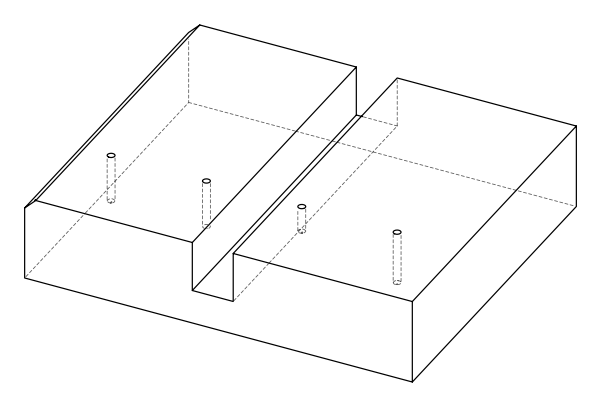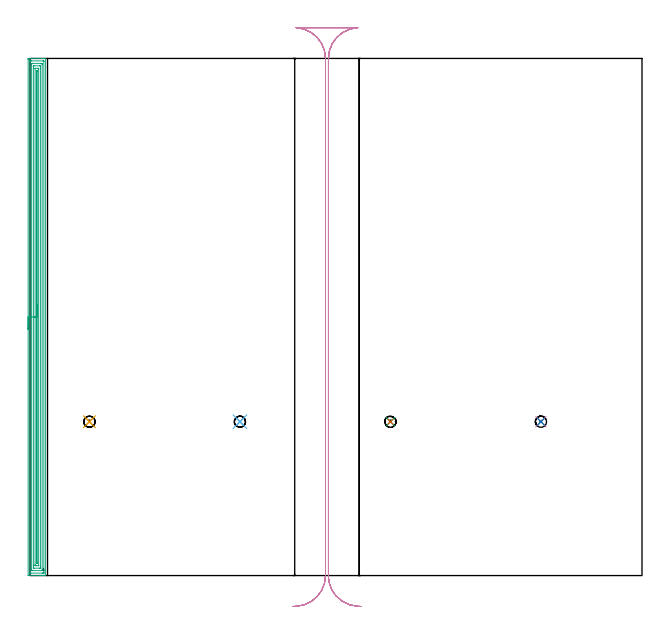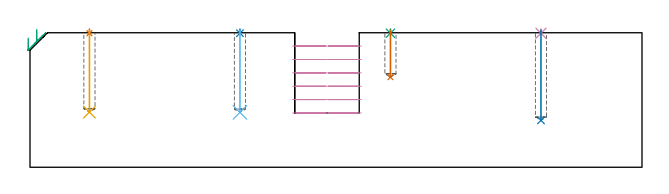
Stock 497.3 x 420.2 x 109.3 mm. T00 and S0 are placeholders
(PLAN: 10 operations, 3 tool changes, 37 min)
(1 SPOT_DRILL | STEP1POCKET | NXT0321_9005460120000 | 0.03 min | 1 mm3)
(2 SPOT_DRILL_1 | STEP1POCKET_1 | NXT0321_9005460120000 | 0.03 min | 1 mm3)
(3 SPOT_DRILL_2 | STEP1POCKET_2 | NXT0321_9005460120000 | 0.03 min | 1 mm3)
(4 SPOT_DRILL_3 | STEP1POCKET_3 | NXT0321_9005460120000 | 0.03 min | 1 mm3)
(5 DRILL_BLIND_HOLE_INTO_CENTER | STEP1POCKET | UGT0301_206 | 0.27 min | 4041 mm3)
(6 DRILL_BLIND_HOLE_INTO_CENTER_1 | STEP1POCKET_1 | UGT0301_206 | 0.27 min | 4059 mm3)
(7 DRILL_BLIND_HOLE_INTO_CENTER_2 | STEP1POCKET_2 | UGT0301_206 | 0.15 min | 2214 mm3)
(8 DRILL_BLIND_HOLE_INTO_CENTER_3 | STEP1POCKET_3 | UGT0301_206 | 0.29 min | 4474 mm3)
(9 AREA_MILL | FG_CHAMFER_SURFACE | UGT0205_001 | 20.34 min | 42364 mm3)
(10 MILL_RECTANGULAR_SLOT | SLOT_RECTANGULAR | UGT0201_005 | Follow Part, ap 12.5, ae 75% | 15.54 min | 1435886 mm3)
(TOOL NXT0321_9005460120000 | NC Spot Drill, 142deg, 12mm, Carbide, Uncoated | D12 PA142 FL30 Z2)
(TOOL UGT0301_206 | Twist Drill 9.1 mm | D9.1 PA118 FL78 Z2)
(TOOL UGT0205_001 | Chamfer Mill 20 x 3 x 45 deg. | D20 FL50 Z2)
(TOOL UGT0201_005 | End Mill 50 mm | D50 FL150 Z8)
(OP 1 SPOT_DRILL)
G17 G21 G94 G90
T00 M6
G54
G17 G0 G90 X48.3 Y125. S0 M3
G43 Z119.3 H0
G94 G81 G98 Z108.908 F250. R112.3
G80
M5
M2
(OP 2 SPOT_DRILL_1)
G17 G21 G94 G90
T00 M6
G54
G17 G0 G90 X170.6 Y125. S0 M3
G43 Z119.3 H0
G94 G81 G98 Z108.908 F250. R112.3
G80
M5
M2
(OP 3 SPOT_DRILL_2)
G17 G21 G94 G90
T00 M6
G54
G17 G0 G90 X292.9 Y125. S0 M3
G43 Z119.3 H0
G94 G81 G98 Z108.908 F250. R112.3
G80
M5
M2
(OP 4 SPOT_DRILL_3)
G17 G21 G94 G90
T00 M6
G54
G17 G0 G90 X415.2 Y125. S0 M3
G43 Z119.3 H0
G94 G81 G98 Z108.908 F250. R112.3
G80
M5
M2
(OP 5 DRILL_BLIND_HOLE_INTO_CENTER)
G17 G21 G94 G90
T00 M6
G54
G17 G0 G90 X48.3 Y125. S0 M3
G43 Z119.3 H0
G94 G81 G98 Z44.8 F250. R111.3
G80
M5
M2
(OP 6 DRILL_BLIND_HOLE_INTO_CENTER_1)
G17 G21 G94 G90
T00 M6
G54
G17 G0 G90 X170.6 Y125. S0 M3
G43 Z119.3 H0
G94 G81 G98 Z44.6 F250. R111.3
G80
M5
M2
(OP 7 DRILL_BLIND_HOLE_INTO_CENTER_2)
G17 G21 G94 G90
T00 M6
G54
G17 G0 G90 X292.9 Y125. S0 M3
G43 Z119.3 H0
G94 G81 G98 Z73.2 F250. R111.3
G80
M5
M2
(OP 8 DRILL_BLIND_HOLE_INTO_CENTER_3)
G17 G21 G94 G90
T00 M6
G54
G17 G0 G90 X415.2 Y125. S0 M3
G43 Z119.3 H0
G94 G81 G98 Z38.1 F250. R111.3
G80
M5
M2
(OP 9 AREA_MILL)
G17 G21 G94 G90
T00 M6
G54
G17 G0 G90 X-1.5 Y200.1 S1061 M3
G43 Z119.3 H0
Z105.1
G94 G1 Y200.138 Z104.228 F250.
Y200.252 Z103.364
Y200.441 Z102.512
Y200.703 Z101.68
Y201.037 Z100.874
Y201.44 Z100.1
Y201.908 Z99.364
Y202.44 Z98.672
Y203.029 Z98.029
Y203.672 Z97.44
Y204.364 Z96.908
Y205.1 Z96.44
Y205.874 Z96.037
Y206.68 Z95.703
Y207.512 Z95.441
Y208.364 Z95.252
Y209.228 Z95.138
Y210.1 Z95.1
Y419.171
X-1.499 Y419.582 Z95.101
X-1.495 Y420.059 Z95.103
X-1.492 Y420.191 Z95.106
X-1.024 Y420.195 Z95.573
X-0.413 Y420.2 Z96.184
X9.574 Z106.169
X10.12 Z106.717
X10.458 Z107.054
X11.003 Z107.599
X11.341 Z107.936
X12.017 Z108.616
X12.336 Z108.936
X12.687 Y420.193 Z109.278
X12.697 Y420.191 Z109.288
X12.7 Y420.029 Z109.3
Y0.171
X12.697 Y0.009 Z109.288
X12.687 Y0.007 Z109.278
X12.336 Y0. Z108.935
X12.017 Z108.616
X11.341 Z107.936
X10.12 Z106.717
X9.574 Z106.169
X8.964 Z105.559
X-1.298 Y0.001 Z95.3
X-1.492 Y0.01 Z95.106
X-1.499 Y0.205 Z95.099
X-1.5 Y210.1 Z95.1
X-0.086 Z96.514
X-0.085 Y418.005 Z96.515
X-0.084 Y418.11 Z96.516
X-0.082 Y418.161 Z96.518
X-0.08 Y418.181 Z96.52
X-0.056 Y418.19 Z96.544
X0.345 Y418.198 Z96.945
X0.742 Y418.199 Z97.342
X1.226 Y418.2 Z97.826
X10.458 Y418.199 Z107.058
X10.944 Y418.197 Z107.544
X11.173 Y418.19 Z107.773
X11.279 Y418.181 Z107.879
X11.285 Y417.852 Z107.885
Y417.796
Y2.195
X11.284 Y2.09 Z107.884
X11.281 Y2.039 Z107.881
X11.28 Y2.019 Z107.88
X11.256 Y2.01 Z107.856
X10.855 Y2.002 Z107.455
X10.458 Y2.001 Z107.058
X9.974 Y2. Z106.574
X0.742 Y2.001 Z97.342
X0.256 Y2.003 Z96.856
X0.027 Y2.01 Z96.627
X-0.079 Y2.019 Z96.521
X-0.085 Y2.348 Z96.515
Y2.404
X-0.086 Y210.1 Z96.514
X1.328 Z97.928
X1.329 Y415.416 Z97.929
X1.331 Y416.009 Z97.931
X1.333 Y416.159 Z97.933
X1.335 Y416.187 Z97.935
X1.375 Y416.193 Z97.975
X1.438 Y416.199 Z98.038
X8.503 Y416.2 Z105.103
X9.386 Y416.199 Z105.986
X9.574 Y416.196 Z106.174
X9.763 Y416.19 Z106.363
X9.865 Y416.18 Z106.465
X9.868 Y416.109 Z106.468
X9.87 Y416.009 Z106.47
X9.871 Y415.709 Z106.471
X9.872 Y415.116 Z106.472
X9.871 Y4.784 Z106.471
X9.869 Y4.191 Z106.469
X9.867 Y4.041 Z106.467
X9.865 Y4.013 Z106.465
X9.825 Y4.007 Z106.425
X9.762 Y4.001 Z106.362
X2.697 Y4. Z99.297
X1.814 Z98.414
X1.626 Y4.004 Z98.226
X1.437 Y4.01 Z98.037
X1.335 Y4.02 Z97.935
X1.332 Y4.091 Z97.932
X1.33 Y4.191 Z97.93
X1.329 Y4.491 Z97.929
X1.328 Y5.084 Z97.928
Y210.1
X2.743 Z99.343
Y413.092
X2.744 Y413.329 Z99.344
X2.749 Y413.979 Z99.349
X2.753 Y414.19 Z99.353
X3.414 Y414.2 Z100.014
X7.831 Z104.431
X8.243 Y414.194 Z104.843
X8.442 Y414.19 Z105.042
X8.45 Y414.077 Z105.05
X8.456 Y413.568 Z105.056
X8.457 Y413.329 Z105.057
Y412.673
Y7.108
X8.456 Y6.871 Z105.056
X8.451 Y6.221 Z105.051
X8.447 Y6.01 Z105.047
X7.786 Y6. Z104.386
X3.37 Z99.97
X2.958 Y6.006 Z99.558
X2.758 Y6.01 Z99.358
X2.75 Y6.123 Z99.35
X2.744 Y6.632 Z99.344
X2.743 Y8.421 Z99.343
Y210.1
X4.157 Z100.757
X4.158 Y411.782 Z100.758
X4.161 Y412.021 Z100.761
X4.164 Y412.174 Z100.764
X4.195 Y412.19 Z100.795
X4.275 Y412.194 Z100.875
X4.509 Y412.199 Z101.109
X6.275 Y412.2 Z102.875
X6.925 Y412.193 Z103.525
X7.016 Y412.19 Z103.616
X7.036 Y412.181 Z103.636
X7.039 Y412.061 Z103.639
X7.042 Y411.902 Z103.642
X7.043 Y411.662 Z103.643
Y411.543
X7.042 Y8.418 Z103.642
X7.039 Y8.179 Z103.639
X7.036 Y8.024 Z103.636
X7.023 Y8.009 Z103.623
X7.006 Y8.006 Z103.606
X6.925 Y8.002 Z103.525
X6.691 Y8. Z103.291
X4.925 Z101.525
X4.275 Y8.007 Z100.875
X4.184 Y8.01 Z100.784
X4.164 Y8.018 Z100.764
X4.161 Y8.139 Z100.761
X4.158 Y8.298 Z100.758
X4.157 Y8.777 Z100.757
Y210.1
X5.571 Z102.171
Y409.815
X5.572 Y410.027 Z102.172
X5.575 Y410.13 Z102.175
X5.578 Y410.178 Z102.178
X5.582 Y410.191 Z102.182
X5.607 Y410.196 Z102.207
X5.622 Y410.19 Z102.222
X5.624 Y410.178 Z102.224
X5.627 Y409.756 Z102.227
X5.629 Y409.339 Z102.229
Y409.28
Y10.862
X5.627 Y10.444 Z102.227
X5.623 Y10.056 Z102.223
X5.622 Y10.019 Z102.222
X5.59 Y10.007 Z102.19
X5.578 Y10.01 Z102.178
X5.576 Y10.022 Z102.176
X5.571 Y10.444 Z102.171
Y10.502
Y210.1
Y210.972 Z102.209
Y211.836 Z102.323
Y212.688 Z102.512
Y213.52 Z102.774
Y214.326 Z103.108
Y215.1 Z103.511
Y215.836 Z103.98
Y216.528 Z104.511
Y217.171 Z105.1
Y217.76 Z105.743
Y218.292 Z106.435
Y218.76 Z107.171
Y219.163 Z107.945
Y219.497 Z108.751
Y219.759 Z109.583
Y219.948 Z110.435
Y220.062 Z111.3
Y220.1 Z112.171
G0 Z119.3
M5
M2
(OP 10 MILL_RECTANGULAR_SLOT)
G17 G21 G94 G90
T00 M6
G54
G17 G0 G90 X269.272 Y-25.117 S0 M3
G43 Z119.3 H0
Z98.433
G94 G1 X266.276 Y-24.97 F250.
G2 X248.735 Y-16.518 R25. F500.
X243.783 Y-7.907 R25. F409.
X242.5 Y0. R25. F314.
G1 Y391.955
Y401.955 F454.
Y420.2 F500.
G2 X266.275 Y445.17 R25.
G1 Y445.2
X216.325
Y445.17
G2 X240.1 Y420.2 R25.
G1 Y0.
G2 X216.324 Y-24.97 R25.
G1 X213.328 Y-25.117 F250.
G0 X269.272 Z87.567
G1 X266.276 Y-24.97
G2 X248.735 Y-16.518 R25. F500.
X243.783 Y-7.907 R25. F420.
X242.5 Y0. R25. F321.
G1 Y391.955
Y401.955 F477.
Y420.2 F500.
G2 X266.275 Y445.17 R25.
G1 Y445.2
X216.325
Y445.17
G2 X240.1 Y420.2 R25.
G1 Y0.
G2 X216.324 Y-24.97 R25.
G1 X213.328 Y-25.117 F250.
G0 X269.272 Z76.7
G1 X266.276 Y-24.97
G2 X248.735 Y-16.518 R25. F500.
X243.783 Y-7.907 R25. F409.
X242.5 Y0. R25. F314.
G1 Y391.955
Y401.955 F454.
Y420.2 F500.
G2 X266.275 Y445.17 R25.
G1 Y445.2
X216.325
Y445.17
G2 X240.1 Y420.2 R25.
G1 Y0.
G2 X216.324 Y-24.97 R25.
G1 X213.328 Y-25.117 F250.
G0 X269.272 Z65.833
G1 X266.276 Y-24.97
G2 X248.735 Y-16.518 R25. F500.
X243.783 Y-7.907 R25. F409.
X242.5 Y0. R25. F314.
G1 Y391.955
Y401.955 F454.
Y420.2 F500.
G2 X266.275 Y445.17 R25.
G1 Y445.2
X216.325
Y445.17
G2 X240.1 Y420.2 R25.
G1 Y0.
G2 X216.324 Y-24.97 R25.
G1 X213.328 Y-25.117 F250.
G0 X269.272 Z54.967
G1 X266.276 Y-24.97
G2 X248.735 Y-16.518 R25. F500.
X243.783 Y-7.907 R25. F409.
X242.5 Y0. R25. F314.
G1 Y391.955
Y401.955 F454.
Y420.2 F500.
G2 X266.275 Y445.17 R25.
G1 Y445.2
X216.325
Y445.17
G2 X240.1 Y420.2 R25.
G1 Y0.
G2 X216.324 Y-24.97 R25.
G1 X213.328 Y-25.117 F250.
G0 X269.272 Z44.1
G1 X266.276 Y-24.97
G2 X248.735 Y-16.518 R25. F500.
X243.783 Y-7.907 R25. F409.
X242.5 Y0. R25. F314.
G1 Y391.955
Y401.955 F454.
Y420.2 F500.
G2 X266.275 Y445.17 R25.
G1 Y445.2
X216.325
Y445.17
G2 X240.1 Y420.2 R25.
G1 Y0.
G2 X216.324 Y-24.97 R25.
G1 X213.328 Y-25.117 F250.
G0 Z119.3
M5
M2
